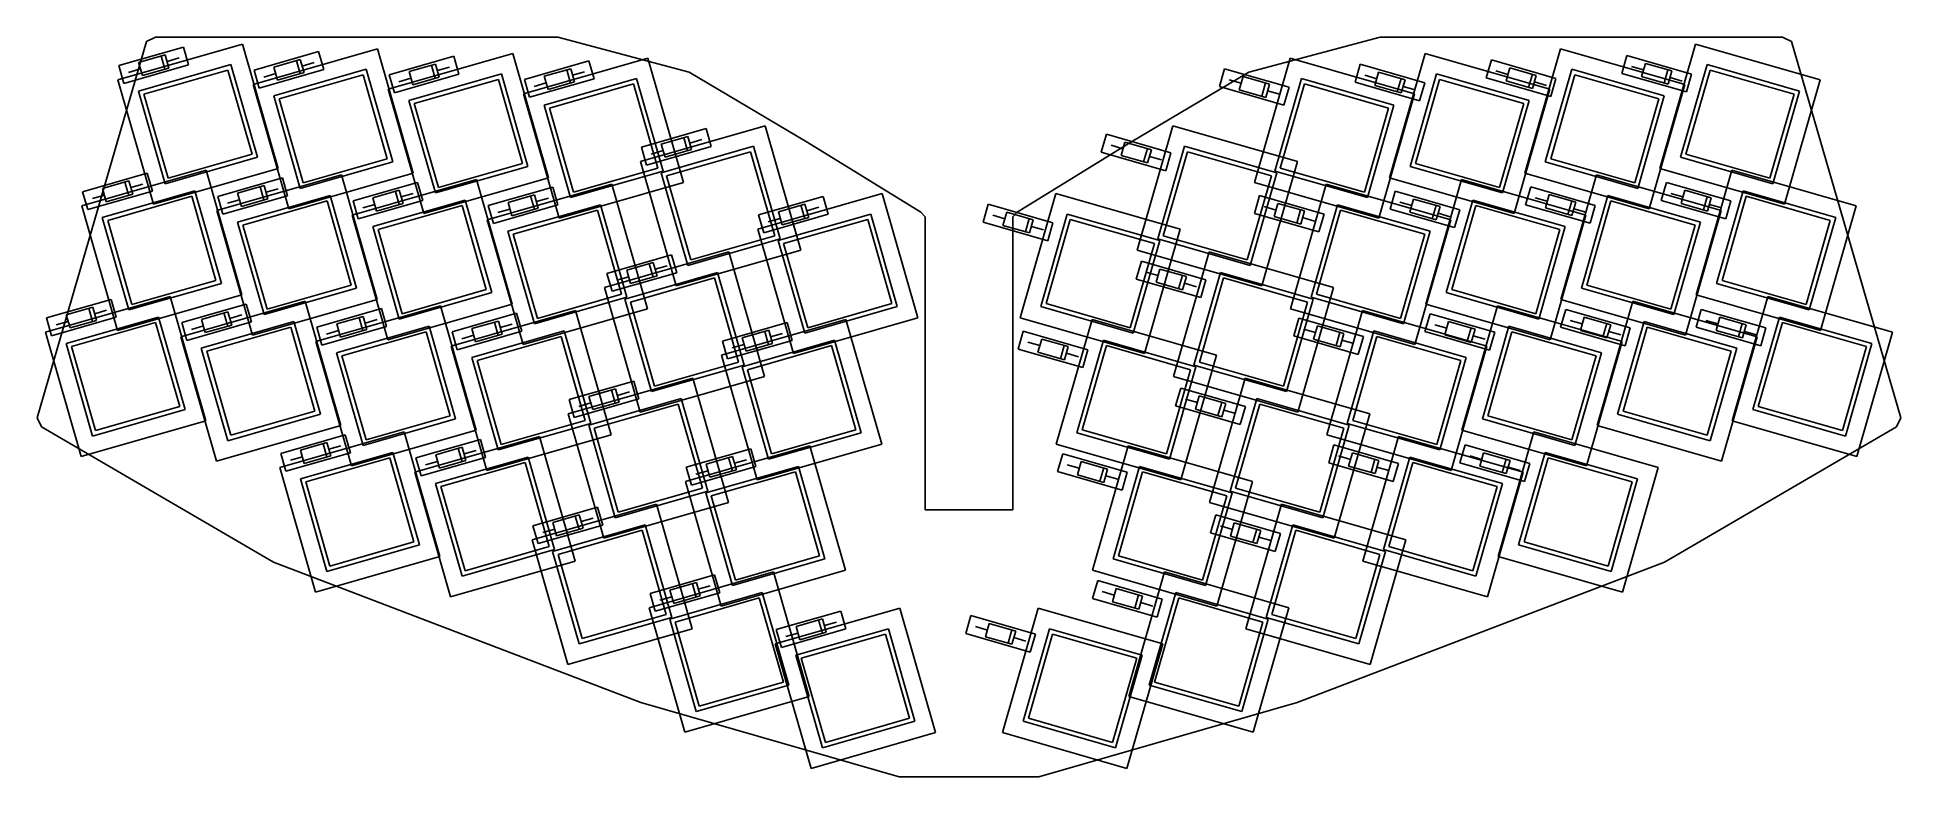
# Model space of a CAD drawing. Header units: metres. Extents: x 11 to 281, y -149 to -42.
import ezdxf

# ---------------------------------------------------------------- set-up
doc = ezdxf.new("R2010")
doc.units = ezdxf.units.M

msp = doc.modelspace()

# ---------------------------------------------------------------- linework, layer by layer
for p, q in [((22.502715, -48.080046), (40.57059, -42.899167)), ((40.57059, -42.899167), (45.751469, -60.967042)), ((246.348515, -60.967041), (251.529394, -42.899166)), ((251.529394, -42.899166), (269.597269, -48.080045)), ((42.127475, -48.75293), (60.19535, -43.572051)), ((60.19535, -43.572051), (65.376229, -61.639926)), ((61.752235, -49.425814), (79.82011, -44.244935)), ((79.82011, -44.244935), (85.000989, -62.31281)), ((81.376995, -50.098698), (99.44487, -44.917819)), ((99.44487, -44.917819), (104.625749, -62.985694)), ((187.474245, -62.985694), (192.655124, -44.917819)), ((192.655124, -44.917819), (210.722999, -50.098698)), ((207.099001, -62.312809), (212.27988, -44.244934)), ((212.27988, -44.244934), (230.347755, -49.425813)), ((226.723758, -61.639925), (231.904637, -43.57205)), ((231.904637, -43.57205), (249.972512, -48.752929)), ((27.683594, -66.147921), (22.502715, -48.080046)), ((269.597269, -48.080045), (264.41639, -66.14792)), ((47.308354, -66.820805), (42.127475, -48.75293)), ((66.933114, -67.493689), (61.752235, -49.425814)), ((86.557874, -68.166573), (81.376995, -50.098698)), ((210.722999, -50.098698), (205.54212, -68.166573)), ((230.347755, -49.425813), (225.166876, -67.493688)), ((249.972512, -48.752929), (244.791633, -66.820804)), ((98.376309, -59.9276), (116.444184, -54.746721)), ((116.444184, -54.746721), (121.625063, -72.814596)), ((170.474934, -72.814596), (175.655813, -54.746721)), ((175.655813, -54.746721), (193.723688, -59.9276)), ((17.251824, -66.392082), (35.319699, -61.211203)), ((45.751469, -60.967042), (27.683594, -66.147921)), ((35.319699, -61.211203), (40.500578, -79.279078)), ((36.876584, -67.064966), (54.944459, -61.884087)), ((65.376229, -61.639926), (47.308354, -66.820805)), ((54.944459, -61.884087), (60.125338, -79.951962)), ((103.557188, -77.995475), (98.376309, -59.9276)), ((193.723688, -59.9276), (188.542809, -77.995475)), ((244.791633, -66.820804), (226.723758, -61.639925)), ((231.97465, -79.951961), (237.155529, -61.884086)), ((237.155529, -61.884086), (255.223404, -67.064965)), ((264.41639, -66.14792), (246.348515, -60.967041)), ((251.599407, -79.279077), (256.780286, -61.211202)), ((256.780286, -61.211202), (274.848161, -66.392081)), ((56.501344, -67.73785), (74.569219, -62.556971)), ((85.000989, -62.31281), (66.933114, -67.493689)), ((74.569219, -62.556971), (79.750098, -80.624846)), ((76.126103, -68.410733), (94.193978, -63.229854)), ((104.625749, -62.985694), (86.557874, -68.166573)), ((94.193978, -63.229854), (99.374857, -81.297729)), ((115.375623, -69.756502), (133.443498, -64.575623)), ((133.443498, -64.575623), (138.624377, -82.643498)), ((153.475623, -82.643498), (158.656502, -64.575623)), ((158.656502, -64.575623), (176.724377, -69.756502)), ((205.54212, -68.166573), (187.474245, -62.985694)), ((192.725136, -81.297729), (197.906015, -63.229854)), ((197.906015, -63.229854), (215.97389, -68.410733)), ((225.166876, -67.493688), (207.099001, -62.312809)), ((212.349893, -80.624845), (217.530772, -62.55697)), ((217.530772, -62.55697), (235.598647, -67.737849)), ((22.432703, -84.459957), (17.251824, -66.392082)), ((42.057463, -85.132841), (36.876584, -67.064966)), ((255.223404, -67.064965), (250.042525, -85.13284)), ((274.848161, -66.392081), (269.667282, -84.459956)), ((61.682223, -85.805725), (56.501344, -67.73785)), ((81.306982, -86.478608), (76.126103, -68.410733)), ((120.556502, -87.824377), (115.375623, -69.756502)), ((176.724377, -69.756502), (171.543498, -87.824377)), ((215.97389, -68.410733), (210.793011, -86.478608)), ((235.598647, -67.737849), (230.417768, -85.805724)), ((121.625063, -72.814596), (103.557188, -77.995475)), ((188.542809, -77.995475), (170.474934, -72.814596)), ((93.125417, -78.239635), (111.193292, -73.058756)), ((111.193292, -73.058756), (116.374171, -91.126631)), ((175.725825, -91.126631), (180.906704, -73.058756)), ((180.906704, -73.058756), (198.974579, -78.239635)), ((98.306296, -96.30751), (93.125417, -78.239635)), ((198.974579, -78.239635), (193.7937, -96.30751)), ((12.000932, -84.704117), (30.068807, -79.523238)), ((40.500578, -79.279078), (22.432703, -84.459957)), ((30.068807, -79.523238), (35.249686, -97.591113)), ((31.625692, -85.377001), (49.693567, -80.196122)), ((60.125338, -79.951962), (42.057463, -85.132841)), ((49.693567, -80.196122), (54.874446, -98.263997)), ((51.250452, -86.049885), (69.318327, -80.869006)), ((79.750098, -80.624846), (61.682223, -85.805725)), ((69.318327, -80.869006), (74.499206, -98.936881)), ((230.417768, -85.805724), (212.349893, -80.624845)), ((217.600784, -98.93688), (222.781663, -80.869005)), ((222.781663, -80.869005), (240.849538, -86.049884)), ((250.042525, -85.13284), (231.97465, -79.951961)), ((237.225541, -98.263996), (242.40642, -80.196121)), ((242.40642, -80.196121), (260.474295, -85.377)), ((269.667282, -84.459956), (251.599407, -79.279077)), ((256.850298, -97.591112), (262.031177, -79.523237)), ((262.031177, -79.523237), (280.099052, -84.704116)), ((70.875211, -86.722768), (88.943086, -81.541889)), ((99.374857, -81.297729), (81.306982, -86.478608)), ((88.943086, -81.541889), (94.123965, -99.609764)), ((110.124731, -88.068537), (128.192606, -82.887658)), ((138.624377, -82.643498), (120.556502, -87.824377)), ((128.192606, -82.887658), (133.373485, -100.955533)), ((171.543498, -87.824377), (153.475623, -82.643498)), ((158.726514, -100.955533), (163.907393, -82.887658)), ((163.907393, -82.887658), (181.975268, -88.068537)), ((210.793011, -86.478608), (192.725136, -81.297729)), ((197.976027, -99.609764), (203.156906, -81.541889)), ((203.156906, -81.541889), (221.224781, -86.722768)), ((17.181811, -102.771992), (12.000932, -84.704117)), ((36.806571, -103.444876), (31.625692, -85.377001)), ((56.431331, -104.11776), (51.250452, -86.049885)), ((240.849538, -86.049884), (235.668659, -104.117759)), ((260.474295, -85.377), (255.293416, -103.444875)), ((280.099052, -84.704116), (274.918173, -102.771991)), ((76.05609, -104.790643), (70.875211, -86.722768)), ((115.30561, -106.136412), (110.124731, -88.068537)), ((181.975268, -88.068537), (176.794389, -106.136412)), ((221.224781, -86.722768), (216.043902, -104.790643)), ((87.874525, -96.55167), (105.9424, -91.370791)), ((116.374171, -91.126631), (98.306296, -96.30751)), ((105.9424, -91.370791), (111.123279, -109.438666)), ((193.7937, -96.30751), (175.725825, -91.126631)), ((180.976716, -109.438666), (186.157595, -91.370791)), ((186.157595, -91.370791), (204.22547, -96.55167)), ((93.055404, -114.619545), (87.874525, -96.55167)), ((204.22547, -96.55167), (199.044591, -114.619545)), ((35.249686, -97.591113), (17.181811, -102.771992)), ((54.874446, -98.263997), (36.806571, -103.444876)), ((45.99956, -104.36192), (64.067435, -99.181041)), ((74.499206, -98.936881), (56.431331, -104.11776)), ((64.067435, -99.181041), (69.248314, -117.248916)), ((65.624319, -105.034803), (83.692194, -99.853924)), ((94.123965, -99.609764), (76.05609, -104.790643)), ((83.692194, -99.853924), (88.873073, -117.921799)), ((216.043902, -104.790643), (197.976027, -99.609764)), ((203.226918, -117.921799), (208.407797, -99.853924)), ((208.407797, -99.853924), (226.475672, -105.034803)), ((235.668659, -104.117759), (217.600784, -98.93688)), ((222.851675, -117.248915), (228.032554, -99.18104)), ((228.032554, -99.18104), (246.100429, -104.361919)), ((255.293416, -103.444875), (237.225541, -98.263996)), ((274.918173, -102.771991), (256.850298, -97.591112)), ((104.873839, -106.380572), (122.941714, -101.199693)), ((133.373485, -100.955533), (115.30561, -106.136412)), ((122.941714, -101.199693), (128.122593, -119.267568)), ((176.794389, -106.136412), (158.726514, -100.955533)), ((163.977405, -119.267568), (169.158284, -101.199693)), ((169.158284, -101.199693), (187.226159, -106.380572)), ((51.180439, -122.429795), (45.99956, -104.36192)), ((70.805198, -123.102678), (65.624319, -105.034803)), ((226.475672, -105.034803), (221.294793, -123.102678)), ((246.100429, -104.361919), (240.91955, -122.429794)), ((110.054718, -124.448447), (104.873839, -106.380572)), ((187.226159, -106.380572), (182.04528, -124.448447)), ((82.623633, -114.863705), (100.691508, -109.682826)), ((111.123279, -109.438666), (93.055404, -114.619545)), ((100.691508, -109.682826), (105.872387, -127.750701)), ((199.044591, -114.619545), (180.976716, -109.438666)), ((186.227607, -127.750701), (191.408486, -109.682826)), ((191.408486, -109.682826), (209.476361, -114.863705)), ((87.804512, -132.93158), (82.623633, -114.863705)), ((209.476361, -114.863705), (204.295482, -132.93158)), ((69.248314, -117.248916), (51.180439, -122.429795)), ((88.873073, -117.921799), (70.805198, -123.102678)), ((221.294793, -123.102678), (203.226918, -117.921799)), ((240.91955, -122.429794), (222.851675, -117.248915)), ((99.622947, -124.692607), (117.690822, -119.511728)), ((128.122593, -119.267568), (110.054718, -124.448447)), ((117.690822, -119.511728), (122.871701, -137.579603)), ((182.04528, -124.448447), (163.977405, -119.267568)), ((169.228296, -137.579603), (174.409175, -119.511728)), ((174.409175, -119.511728), (192.47705, -124.692607)), ((104.803826, -142.760482), (99.622947, -124.692607)), ((117.934982, -129.943498), (136.002857, -124.762619)), ((136.002857, -124.762619), (141.183736, -142.830494)), ((150.91626, -142.830494), (156.097139, -124.762619)), ((156.097139, -124.762619), (174.165014, -129.943498)), ((192.47705, -124.692607), (187.296171, -142.760482)), ((105.872387, -127.750701), (87.804512, -132.93158)), ((204.295482, -132.93158), (186.227607, -127.750701)), ((123.115861, -148.011373), (117.934982, -129.943498)), ((174.165014, -129.943498), (168.984135, -148.011373)), ((122.871701, -137.579603), (104.803826, -142.760482)), ((187.296171, -142.760482), (169.228296, -137.579603)), ((141.183736, -142.830494), (123.115861, -148.011373)), ((168.984135, -148.011373), (150.91626, -142.830494))]:
    msp.add_line(p, q)
at = {"layer": 'Cmts', "color": 1}
for p, q in [((26.272783, -50.169829), (38.480807, -46.669235)), ((38.480807, -46.669235), (41.981401, -58.877259)), ((45.897543, -50.842713), (58.105567, -47.342119)), ((58.105567, -47.342119), (61.606161, -59.550143)), ((65.522303, -51.515597), (77.730327, -48.015003)), ((77.730327, -48.015003), (81.230921, -60.223027)), ((85.147063, -52.188481), (97.355087, -48.687887)), ((97.355087, -48.687887), (100.855681, -60.895911)), ((191.244313, -60.895911), (194.744907, -48.687887)), ((194.744907, -48.687887), (206.952931, -52.188481)), ((210.869069, -60.223026), (214.369663, -48.015002)), ((214.369663, -48.015002), (226.577687, -51.515596)), ((230.493826, -59.550142), (233.99442, -47.342118)), ((233.99442, -47.342118), (246.202444, -50.842712)), ((250.118583, -58.877258), (253.619177, -46.669234)), ((253.619177, -46.669234), (265.827201, -50.169828)), ((29.773377, -62.377853), (26.272783, -50.169829)), ((49.398137, -63.050737), (45.897543, -50.842713)), ((246.202444, -50.842712), (242.70185, -63.050736)), ((265.827201, -50.169828), (262.326607, -62.377852)), ((69.022897, -63.723621), (65.522303, -51.515597)), ((88.647657, -64.396505), (85.147063, -52.188481)), ((206.952931, -52.188481), (203.452337, -64.396505)), ((226.577687, -51.515596), (223.077093, -63.72362)), ((41.981401, -58.877259), (29.773377, -62.377853)), ((102.146377, -62.017383), (114.354401, -58.516789)), ((114.354401, -58.516789), (117.854995, -70.724813)), ((174.245002, -70.724813), (177.745596, -58.516789)), ((177.745596, -58.516789), (189.95362, -62.017383)), ((262.326607, -62.377852), (250.118583, -58.877258)), ((61.606161, -59.550143), (49.398137, -63.050737)), ((81.230921, -60.223027), (69.022897, -63.723621)), ((100.855681, -60.895911), (88.647657, -64.396505)), ((105.646971, -74.225407), (102.146377, -62.017383)), ((189.95362, -62.017383), (186.453026, -74.225407)), ((203.452337, -64.396505), (191.244313, -60.895911)), ((223.077093, -63.72362), (210.869069, -60.223026)), ((242.70185, -63.050736), (230.493826, -59.550142)), ((21.021892, -68.481865), (33.229916, -64.981271)), ((33.229916, -64.981271), (36.73051, -77.189295)), ((40.646652, -69.154749), (52.854676, -65.654155)), ((52.854676, -65.654155), (56.35527, -77.862179)), ((60.271412, -69.827633), (72.479436, -66.327039)), ((72.479436, -66.327039), (75.98003, -78.535063)), ((79.896171, -70.500516), (92.104195, -66.999922)), ((92.104195, -66.999922), (95.604789, -79.207946)), ((196.495204, -79.207946), (199.995798, -66.999922)), ((199.995798, -66.999922), (212.203822, -70.500516)), ((216.119961, -78.535062), (219.620555, -66.327038)), ((219.620555, -66.327038), (231.828579, -69.827632)), ((235.744718, -77.862178), (239.245312, -65.654154)), ((239.245312, -65.654154), (251.453336, -69.154748)), ((255.369475, -77.189294), (258.870069, -64.98127)), ((258.870069, -64.98127), (271.078093, -68.481864)), ((24.522486, -80.689889), (21.021892, -68.481865)), ((44.147246, -81.362773), (40.646652, -69.154749)), ((63.772006, -82.035657), (60.271412, -69.827633)), ((119.145691, -71.846285), (131.353715, -68.345691)), ((131.353715, -68.345691), (134.854309, -80.553715)), ((157.245691, -80.553715), (160.746285, -68.345691)), ((160.746285, -68.345691), (172.954309, -71.846285)), ((231.828579, -69.827632), (228.327985, -82.035656)), ((251.453336, -69.154748), (247.952742, -81.362772)), ((271.078093, -68.481864), (267.577499, -80.689888)), ((83.396765, -82.70854), (79.896171, -70.500516)), ((117.854995, -70.724813), (105.646971, -74.225407)), ((122.646285, -84.054309), (119.145691, -71.846285)), ((172.954309, -71.846285), (169.453715, -84.054309)), ((186.453026, -74.225407), (174.245002, -70.724813)), ((212.203822, -70.500516), (208.703228, -82.70854)), ((36.73051, -77.189295), (24.522486, -80.689889)), ((56.35527, -77.862179), (44.147246, -81.362773)), ((96.895485, -80.329418), (109.103509, -76.828824)), ((109.103509, -76.828824), (112.604103, -89.036848)), ((179.495893, -89.036848), (182.996487, -76.828824)), ((182.996487, -76.828824), (195.204511, -80.329418)), ((247.952742, -81.362772), (235.744718, -77.862178)), ((267.577499, -80.689888), (255.369475, -77.189294)), ((75.98003, -78.535063), (63.772006, -82.035657)), ((95.604789, -79.207946), (83.396765, -82.70854)), ((100.396079, -92.537442), (96.895485, -80.329418)), ((134.854309, -80.553715), (122.646285, -84.054309)), ((169.453715, -84.054309), (157.245691, -80.553715)), ((195.204511, -80.329418), (191.703917, -92.537442)), ((208.703228, -82.70854), (196.495204, -79.207946)), ((228.327985, -82.035656), (216.119961, -78.535062)), ((15.771, -86.7939), (27.979024, -83.293306)), ((27.979024, -83.293306), (31.479618, -95.50133)), ((260.620366, -95.501329), (264.12096, -83.293305)), ((264.12096, -83.293305), (276.328984, -86.793899)), ((35.39576, -87.466784), (47.603784, -83.96619)), ((47.603784, -83.96619), (51.104378, -96.174214)), ((55.02052, -88.139668), (67.228544, -84.639074)), ((67.228544, -84.639074), (70.729138, -96.847098)), ((74.645279, -88.812551), (86.853303, -85.311957)), ((86.853303, -85.311957), (90.353897, -97.519981)), ((201.746095, -97.519981), (205.246689, -85.311957)), ((205.246689, -85.311957), (217.454713, -88.812551)), ((221.370852, -96.847097), (224.871446, -84.639073)), ((224.871446, -84.639073), (237.07947, -88.139667)), ((240.995609, -96.174213), (244.496203, -83.966189)), ((244.496203, -83.966189), (256.704227, -87.466783)), ((19.271594, -99.001924), (15.771, -86.7939)), ((38.896354, -99.674808), (35.39576, -87.466784)), ((58.521114, -100.347692), (55.02052, -88.139668)), ((78.145873, -101.020575), (74.645279, -88.812551)), ((112.604103, -89.036848), (100.396079, -92.537442)), ((113.894799, -90.15832), (126.102823, -86.657726)), ((126.102823, -86.657726), (129.603417, -98.86575)), ((162.496582, -98.86575), (165.997176, -86.657726)), ((165.997176, -86.657726), (178.2052, -90.15832)), ((191.703917, -92.537442), (179.495893, -89.036848)), ((217.454713, -88.812551), (213.954119, -101.020575)), ((237.07947, -88.139667), (233.578876, -100.347691)), ((256.704227, -87.466783), (253.203633, -99.674807)), ((276.328984, -86.793899), (272.82839, -99.001923)), ((117.395393, -102.366344), (113.894799, -90.15832)), ((178.2052, -90.15832), (174.704606, -102.366344)), ((31.479618, -95.50133), (19.271594, -99.001924)), ((51.104378, -96.174214), (38.896354, -99.674808)), ((70.729138, -96.847098), (58.521114, -100.347692)), ((91.644593, -98.641453), (103.852617, -95.140859)), ((103.852617, -95.140859), (107.353211, -107.348883)), ((184.746784, -107.348883), (188.247378, -95.140859)), ((188.247378, -95.140859), (200.455402, -98.641453)), ((233.578876, -100.347691), (221.370852, -96.847097)), ((253.203633, -99.674807), (240.995609, -96.174213)), ((272.82839, -99.001923), (260.620366, -95.501329)), ((90.353897, -97.519981), (78.145873, -101.020575)), ((95.145187, -110.849477), (91.644593, -98.641453)), ((129.603417, -98.86575), (117.395393, -102.366344)), ((174.704606, -102.366344), (162.496582, -98.86575)), ((200.455402, -98.641453), (196.954808, -110.849477)), ((213.954119, -101.020575), (201.746095, -97.519981)), ((49.769628, -106.451703), (61.977652, -102.951109)), ((61.977652, -102.951109), (65.478246, -115.159133)), ((69.394387, -107.124586), (81.602411, -103.623992)), ((81.602411, -103.623992), (85.103005, -115.832016)), ((108.643907, -108.470355), (120.851931, -104.969761)), ((120.851931, -104.969761), (124.352525, -117.177785)), ((167.747473, -117.177785), (171.248067, -104.969761)), ((171.248067, -104.969761), (183.456091, -108.470355)), ((206.996986, -115.832016), (210.49758, -103.623992)), ((210.49758, -103.623992), (222.705604, -107.124586)), ((226.621743, -115.159132), (230.122337, -102.951108)), ((230.122337, -102.951108), (242.330361, -106.451702)), ((53.270222, -118.659727), (49.769628, -106.451703)), ((72.894981, -119.33261), (69.394387, -107.124586)), ((107.353211, -107.348883), (95.145187, -110.849477)), ((196.954808, -110.849477), (184.746784, -107.348883)), ((222.705604, -107.124586), (219.20501, -119.33261)), ((242.330361, -106.451702), (238.829767, -118.659726)), ((112.144501, -120.678379), (108.643907, -108.470355)), ((183.456091, -108.470355), (179.955497, -120.678379)), ((86.393701, -116.953488), (98.601725, -113.452894)), ((98.601725, -113.452894), (102.102319, -125.660918)), ((189.997675, -125.660918), (193.498269, -113.452894)), ((193.498269, -113.452894), (205.706293, -116.953488)), ((65.478246, -115.159133), (53.270222, -118.659727)), ((85.103005, -115.832016), (72.894981, -119.33261)), ((219.20501, -119.33261), (206.996986, -115.832016)), ((238.829767, -118.659726), (226.621743, -115.159132)), ((89.894295, -129.161512), (86.393701, -116.953488)), ((124.352525, -117.177785), (112.144501, -120.678379)), ((179.955497, -120.678379), (167.747473, -117.177785)), ((205.706293, -116.953488), (202.205699, -129.161512)), ((103.393015, -126.78239), (115.601039, -123.281796)), ((115.601039, -123.281796), (119.101633, -135.48982)), ((172.998364, -135.48982), (176.498958, -123.281796)), ((176.498958, -123.281796), (188.706982, -126.78239)), ((102.102319, -125.660918), (89.894295, -129.161512)), ((106.893609, -138.990414), (103.393015, -126.78239)), ((188.706982, -126.78239), (185.206388, -138.990414)), ((202.205699, -129.161512), (189.997675, -125.660918)), ((121.70505, -132.033281), (133.913074, -128.532687)), ((133.913074, -128.532687), (137.413668, -140.740711)), ((154.686328, -140.740711), (158.186922, -128.532687)), ((158.186922, -128.532687), (170.394946, -132.033281)), ((125.205644, -144.241305), (121.70505, -132.033281)), ((170.394946, -132.033281), (166.894352, -144.241305)), ((119.101633, -135.48982), (106.893609, -138.990414)), ((185.206388, -138.990414), (172.998364, -135.48982)), ((137.413668, -140.740711), (125.205644, -144.241305)), ((166.894352, -144.241305), (154.686328, -140.740711))]:
    msp.add_line(p, q, dxfattribs=at)
at = {"layer": 'Eco2', "color": 4}
for p, q in [((25.487352, -49.734458), (38.916178, -45.883804)), ((38.916178, -45.883804), (42.766832, -59.31263)), ((249.333152, -59.312629), (253.183806, -45.883803)), ((253.183806, -45.883803), (266.612632, -49.734457)), ((45.112112, -50.407342), (58.540938, -46.556688)), ((58.540938, -46.556688), (62.391592, -59.985514)), ((64.736872, -51.080226), (78.165698, -47.229572)), ((78.165698, -47.229572), (82.016352, -60.658398)), ((84.361632, -51.75311), (97.790458, -47.902456)), ((97.790458, -47.902456), (101.641112, -61.331282)), ((190.458882, -61.331282), (194.309536, -47.902456)), ((194.309536, -47.902456), (207.738362, -51.75311)), ((210.083638, -60.658397), (213.934292, -47.229571)), ((213.934292, -47.229571), (227.363118, -51.080225)), ((229.708395, -59.985513), (233.559049, -46.556687)), ((233.559049, -46.556687), (246.987875, -50.407341)), ((29.338006, -63.163284), (25.487352, -49.734458)), ((48.962766, -63.836168), (45.112112, -50.407342)), ((68.587526, -64.509052), (64.736872, -51.080226)), ((227.363118, -51.080225), (223.512464, -64.509051)), ((246.987875, -50.407341), (243.137221, -63.836167)), ((266.612632, -49.734457), (262.761978, -63.163283)), ((88.212286, -65.181936), (84.361632, -51.75311)), ((207.738362, -51.75311), (203.887708, -65.181936)), ((42.766832, -59.31263), (29.338006, -63.163284)), ((101.360946, -61.582012), (114.789772, -57.731358)), ((114.789772, -57.731358), (118.640426, -71.160184)), ((173.459571, -71.160184), (177.310225, -57.731358)), ((177.310225, -57.731358), (190.739051, -61.582012)), ((262.761978, -63.163283), (249.333152, -59.312629)), ((62.391592, -59.985514), (48.962766, -63.836168)), ((82.016352, -60.658398), (68.587526, -64.509052)), ((101.641112, -61.331282), (88.212286, -65.181936)), ((105.2116, -75.010838), (101.360946, -61.582012)), ((190.739051, -61.582012), (186.888397, -75.010838)), ((203.887708, -65.181936), (190.458882, -61.331282)), ((223.512464, -64.509051), (210.083638, -60.658397)), ((243.137221, -63.836167), (229.708395, -59.985513)), ((20.236461, -68.046494), (33.665287, -64.19584)), ((33.665287, -64.19584), (37.515941, -77.624666)), ((39.861221, -68.719378), (53.290047, -64.868724)), ((53.290047, -64.868724), (57.140701, -78.29755)), ((234.959287, -78.297549), (238.809941, -64.868723)), ((238.809941, -64.868723), (252.238767, -68.719377)), ((254.584044, -77.624665), (258.434698, -64.195839)), ((258.434698, -64.195839), (271.863524, -68.046493)), ((59.485981, -69.392262), (72.914807, -65.541608)), ((72.914807, -65.541608), (76.765461, -78.970434)), ((79.11074, -70.065145), (92.539566, -66.214491)), ((92.539566, -66.214491), (96.39022, -79.643317)), ((118.36026, -71.410914), (131.789086, -67.56026)), ((131.789086, -67.56026), (135.63974, -80.989086)), ((156.46026, -80.989086), (160.310914, -67.56026)), ((160.310914, -67.56026), (173.73974, -71.410914)), ((195.709773, -79.643317), (199.560427, -66.214491)), ((199.560427, -66.214491), (212.989253, -70.065145)), ((215.33453, -78.970433), (219.185184, -65.541607)), ((219.185184, -65.541607), (232.61401, -69.392261)), ((24.087115, -81.47532), (20.236461, -68.046494)), ((43.711875, -82.148204), (39.861221, -68.719378)), ((63.336635, -82.821088), (59.485981, -69.392262)), ((82.961394, -83.493971), (79.11074, -70.065145)), ((212.989253, -70.065145), (209.138599, -83.493971)), ((232.61401, -69.392261), (228.763356, -82.821087)), ((252.238767, -68.719377), (248.388113, -82.148203)), ((271.863524, -68.046493), (268.01287, -81.475319)), ((118.640426, -71.160184), (105.2116, -75.010838)), ((122.210914, -84.83974), (118.36026, -71.410914)), ((173.73974, -71.410914), (169.889086, -84.83974)), ((186.888397, -75.010838), (173.459571, -71.160184)), ((37.515941, -77.624666), (24.087115, -81.47532)), ((57.140701, -78.29755), (43.711875, -82.148204)), ((96.110054, -79.894047), (109.53888, -76.043393)), ((109.53888, -76.043393), (113.389534, -89.472219)), ((178.710462, -89.472219), (182.561116, -76.043393)), ((182.561116, -76.043393), (195.989942, -79.894047)), ((248.388113, -82.148203), (234.959287, -78.297549)), ((268.01287, -81.475319), (254.584044, -77.624665)), ((76.765461, -78.970434), (63.336635, -82.821088)), ((96.39022, -79.643317), (82.961394, -83.493971)), ((99.960708, -93.322873), (96.110054, -79.894047)), ((135.63974, -80.989086), (122.210914, -84.83974)), ((169.889086, -84.83974), (156.46026, -80.989086)), ((195.989942, -79.894047), (192.139288, -93.322873)), ((209.138599, -83.493971), (195.709773, -79.643317)), ((228.763356, -82.821087), (215.33453, -78.970433)), ((14.985569, -86.358529), (28.414395, -82.507875)), ((28.414395, -82.507875), (32.265049, -95.936701)), ((34.610329, -87.031413), (48.039155, -83.180759)), ((48.039155, -83.180759), (51.889809, -96.609585)), ((54.235089, -87.704297), (67.663915, -83.853643)), ((67.663915, -83.853643), (71.514569, -97.282469)), ((220.585421, -97.282468), (224.436075, -83.853642)), ((224.436075, -83.853642), (237.864901, -87.704296)), ((240.210178, -96.609584), (244.060832, -83.180758)), ((244.060832, -83.180758), (257.489658, -87.031412)), ((259.834935, -95.9367), (263.685589, -82.507874)), ((263.685589, -82.507874), (277.114415, -86.358528)), ((18.836223, -99.787355), (14.985569, -86.358529)), ((73.859848, -88.37718), (87.288674, -84.526526)), ((87.288674, -84.526526), (91.139328, -97.955352)), ((113.109368, -89.722949), (126.538194, -85.872295)), ((126.538194, -85.872295), (130.388848, -99.301121)), ((161.711151, -99.301121), (165.561805, -85.872295)), ((165.561805, -85.872295), (178.990631, -89.722949)), ((200.960664, -97.955352), (204.811318, -84.526526)), ((204.811318, -84.526526), (218.240144, -88.37718)), ((277.114415, -86.358528), (273.263761, -99.787354)), ((38.460983, -100.460239), (34.610329, -87.031413)), ((58.085743, -101.133123), (54.235089, -87.704297)), ((77.710502, -101.806006), (73.859848, -88.37718)), ((218.240144, -88.37718), (214.38949, -101.806006)), ((237.864901, -87.704296), (234.014247, -101.133122)), ((257.489658, -87.031412), (253.639004, -100.460238)), ((113.389534, -89.472219), (99.960708, -93.322873)), ((116.960022, -103.151775), (113.109368, -89.722949)), ((178.990631, -89.722949), (175.139977, -103.151775)), ((192.139288, -93.322873), (178.710462, -89.472219)), ((90.859162, -98.206082), (104.287988, -94.355428)), ((104.287988, -94.355428), (108.138642, -107.784254)), ((183.961353, -107.784254), (187.812007, -94.355428)), ((187.812007, -94.355428), (201.240833, -98.206082)), ((32.265049, -95.936701), (18.836223, -99.787355)), ((51.889809, -96.609585), (38.460983, -100.460239)), ((71.514569, -97.282469), (58.085743, -101.133123)), ((234.014247, -101.133122), (220.585421, -97.282468)), ((253.639004, -100.460238), (240.210178, -96.609584)), ((273.263761, -99.787354), (259.834935, -95.9367)), ((91.139328, -97.955352), (77.710502, -101.806006)), ((94.709816, -111.634908), (90.859162, -98.206082)), ((130.388848, -99.301121), (116.960022, -103.151775)), ((175.139977, -103.151775), (161.711151, -99.301121)), ((201.240833, -98.206082), (197.390179, -111.634908)), ((214.38949, -101.806006), (200.960664, -97.955352)), ((48.984197, -106.016332), (62.413023, -102.165678)), ((62.413023, -102.165678), (66.263677, -115.594504)), ((225.836312, -115.594503), (229.686966, -102.165677)), ((229.686966, -102.165677), (243.115792, -106.016331)), ((68.608956, -106.689215), (82.037782, -102.838561)), ((82.037782, -102.838561), (85.888436, -116.267387)), ((107.858476, -108.034984), (121.287302, -104.18433)), ((121.287302, -104.18433), (125.137956, -117.613156)), ((166.962042, -117.613156), (170.812696, -104.18433)), ((170.812696, -104.18433), (184.241522, -108.034984)), ((206.211555, -116.267387), (210.062209, -102.838561)), ((210.062209, -102.838561), (223.491035, -106.689215)), ((52.834851, -119.445158), (48.984197, -106.016332)), ((72.45961, -120.118041), (68.608956, -106.689215)), ((108.138642, -107.784254), (94.709816, -111.634908)), ((111.70913, -121.46381), (107.858476, -108.034984)), ((184.241522, -108.034984), (180.390868, -121.46381)), ((197.390179, -111.634908), (183.961353, -107.784254)), ((223.491035, -106.689215), (219.640381, -120.118041)), ((243.115792, -106.016331), (239.265138, -119.445157)), ((85.60827, -116.518117), (99.037096, -112.667463)), ((99.037096, -112.667463), (102.88775, -126.096289)), ((189.212244, -126.096289), (193.062898, -112.667463)), ((193.062898, -112.667463), (206.491724, -116.518117)), ((66.263677, -115.594504), (52.834851, -119.445158)), ((85.888436, -116.267387), (72.45961, -120.118041)), ((219.640381, -120.118041), (206.211555, -116.267387)), ((239.265138, -119.445157), (225.836312, -115.594503)), ((89.458924, -129.946943), (85.60827, -116.518117)), ((125.137956, -117.613156), (111.70913, -121.46381)), ((180.390868, -121.46381), (166.962042, -117.613156)), ((206.491724, -116.518117), (202.64107, -129.946943)), ((102.607584, -126.347019), (116.03641, -122.496365)), ((116.03641, -122.496365), (119.887064, -135.925191)), ((172.212933, -135.925191), (176.063587, -122.496365)), ((176.063587, -122.496365), (189.492413, -126.347019)), ((102.88775, -126.096289), (89.458924, -129.946943)), ((106.458238, -139.775845), (102.607584, -126.347019)), ((189.492413, -126.347019), (185.641759, -139.775845)), ((202.64107, -129.946943), (189.212244, -126.096289)), ((120.919619, -131.59791), (134.348445, -127.747256)), ((134.348445, -127.747256), (138.199099, -141.176082)), ((153.900897, -141.176082), (157.751551, -127.747256)), ((157.751551, -127.747256), (171.180377, -131.59791)), ((124.770273, -145.026736), (120.919619, -131.59791)), ((171.180377, -131.59791), (167.329723, -145.026736)), ((119.887064, -135.925191), (106.458238, -139.775845)), ((185.641759, -139.775845), (172.212933, -135.925191)), ((138.199099, -141.176082), (124.770273, -145.026736)), ((167.329723, -145.026736), (153.900897, -141.176082))]:
    msp.add_line(p, q, dxfattribs=at)
at = {"layer": 'Edge', "color": 2}
for p, q in [((26.67, -42.545), (10.795, -97.155)), ((27.94, -41.91), (26.67, -42.545)), ((27.94, -41.91), (86.36, -41.91)), ((86.36, -41.91), (105.41, -46.99)), ((205.74, -41.91), (186.69, -46.99)), ((264.16, -41.91), (205.74, -41.91)), ((265.43, -42.545), (264.16, -41.91)), ((265.43, -42.545), (281.305, -97.155)), ((105.41, -46.99), (122.555, -57.15)), ((186.69, -46.99), (169.545, -57.15)), ((122.555, -57.15), (139.065, -67.31)), ((169.545, -57.15), (153.035, -67.31)), ((139.7, -67.945), (139.065, -67.31)), ((152.4, -67.945), (153.035, -67.31)), ((139.7, -80.01), (139.7, -67.945)), ((152.4, -80.01), (152.4, -67.945)), ((139.7, -80.01), (139.7, -110.49)), ((152.4, -110.49), (152.4, -80.01)), ((10.795, -97.155), (11.43, -98.425)), ((281.305, -97.155), (280.67, -98.425)), ((45.085, -118.11), (11.43, -98.425)), ((247.015, -118.11), (280.67, -98.425)), ((139.7, -110.49), (152.4, -110.49)), ((98.425, -138.43), (45.085, -118.11)), ((193.675, -138.43), (247.015, -118.11)), ((135.89, -149.225), (98.425, -138.43)), ((156.21, -149.225), (193.675, -138.43)), ((135.89, -149.225), (156.21, -149.225))]:
    msp.add_line(p, q, dxfattribs=at)
at = {"layer": 'FCrtYd', "color": 7}
for p, q in [((32.007932, -43.323804), (22.635631, -46.011269)), ((23.379852, -48.606675), (32.752153, -45.919211)), ((32.752153, -45.919211), (32.007932, -43.323804)), ((51.632692, -43.996688), (42.260391, -46.684153)), ((52.376913, -46.592095), (51.632692, -43.996688)), ((71.257452, -44.669572), (61.885151, -47.357037)), ((72.001673, -47.264979), (71.257452, -44.669572)), ((90.882212, -45.342456), (81.509911, -48.029921)), ((91.626433, -47.937863), (90.882212, -45.342456)), ((202.829134, -45.834252), (202.084913, -48.429658)), ((212.201435, -48.521716), (202.829134, -45.834252)), ((221.879134, -45.199252), (221.134913, -47.794658)), ((231.251435, -47.886716), (221.879134, -45.199252)), ((241.564134, -44.564252), (240.819913, -47.159658)), ((250.936435, -47.251716), (241.564134, -44.564252)), ((22.635631, -46.011269), (23.379852, -48.606675)), ((42.260391, -46.684153), (43.004612, -49.279559)), ((43.004612, -49.279559), (52.376913, -46.592095)), ((61.885151, -47.357037), (62.629372, -49.952443)), ((62.629372, -49.952443), (72.001673, -47.264979)), ((81.509911, -48.029921), (82.254132, -50.625327)), ((82.254132, -50.625327), (91.626433, -47.937863)), ((183.144134, -46.469252), (182.399913, -49.064658)), ((192.516435, -49.156716), (183.144134, -46.469252)), ((202.084913, -48.429658), (211.457214, -51.117123)), ((211.457214, -51.117123), (212.201435, -48.521716)), ((221.134913, -47.794658), (230.507214, -50.482123)), ((230.507214, -50.482123), (231.251435, -47.886716)), ((240.819913, -47.159658), (250.192214, -49.847123)), ((250.192214, -49.847123), (250.936435, -47.251716)), ((182.399913, -49.064658), (191.772214, -51.752123)), ((191.772214, -51.752123), (192.516435, -49.156716)), ((107.881526, -55.171358), (98.509225, -57.858823)), ((108.625747, -57.766765), (107.881526, -55.171358)), ((165.999134, -55.994252), (165.254913, -58.589658)), ((175.371435, -58.681716), (165.999134, -55.994252)), ((98.509225, -57.858823), (99.253446, -60.454229)), ((99.253446, -60.454229), (108.625747, -57.766765)), ((165.254913, -58.589658), (174.627214, -61.277123)), ((174.627214, -61.277123), (175.371435, -58.681716)), ((26.757041, -61.63584), (17.38474, -64.323305)), ((27.501262, -64.231247), (26.757041, -61.63584)), ((17.38474, -64.323305), (18.128961, -66.918711)), ((18.128961, -66.918711), (27.501262, -64.231247)), ((46.381801, -62.308724), (37.0095, -64.996189)), ((37.753721, -67.591595), (47.126022, -64.904131)), ((47.126022, -64.904131), (46.381801, -62.308724)), ((66.006561, -62.981608), (56.63426, -65.669073)), ((66.750782, -65.577015), (66.006561, -62.981608)), ((85.63132, -63.654491), (76.259019, -66.341956)), ((86.375541, -66.249898), (85.63132, -63.654491)), ((188.224134, -64.884252), (187.479913, -67.479658)), ((197.596435, -67.571716), (188.224134, -64.884252)), ((207.909134, -64.249252), (207.164913, -66.844658)), ((217.281435, -66.936716), (207.909134, -64.249252)), ((227.594134, -63.614252), (226.849913, -66.209658)), ((236.966435, -66.301716), (227.594134, -63.614252)), ((247.279134, -62.979252), (246.534913, -65.574658)), ((256.651435, -65.666716), (247.279134, -62.979252)), ((37.0095, -64.996189), (37.753721, -67.591595)), ((56.63426, -65.669073), (57.378481, -68.264479)), ((57.378481, -68.264479), (66.750782, -65.577015)), ((76.259019, -66.341956), (77.00324, -68.937362)), ((77.00324, -68.937362), (86.375541, -66.249898)), ((124.88084, -65.00026), (115.508539, -67.687725)), ((116.25276, -70.283131), (125.625061, -67.595667)), ((125.625061, -67.595667), (124.88084, -65.00026)), ((148.854134, -66.154252), (148.109913, -68.749658)), ((158.226435, -68.841716), (148.854134, -66.154252)), ((187.479913, -67.479658), (196.852214, -70.167123)), ((196.852214, -70.167123), (197.596435, -67.571716)), ((207.164913, -66.844658), (216.537214, -69.532123)), ((216.537214, -69.532123), (217.281435, -66.936716)), ((226.849913, -66.209658), (236.222214, -68.897123)), ((236.222214, -68.897123), (236.966435, -66.301716)), ((246.534913, -65.574658), (255.907214, -68.262123)), ((255.907214, -68.262123), (256.651435, -65.666716)), ((115.508539, -67.687725), (116.25276, -70.283131)), ((148.109913, -68.749658), (157.482214, -71.437123)), ((157.482214, -71.437123), (158.226435, -68.841716)), ((102.872214, -73.483393), (93.499913, -76.170858)), ((103.616435, -76.0788), (102.872214, -73.483393)), ((171.079134, -74.409252), (170.334913, -77.004658)), ((180.451435, -77.096716), (171.079134, -74.409252)), ((93.499913, -76.170858), (94.244134, -78.766264)), ((94.244134, -78.766264), (103.616435, -76.0788)), ((170.334913, -77.004658), (179.707214, -79.692123)), ((179.707214, -79.692123), (180.451435, -77.096716)), ((21.506149, -79.947875), (12.133848, -82.63534)), ((22.25037, -82.543282), (21.506149, -79.947875)), ((41.130909, -80.620759), (31.758608, -83.308224)), ((41.87513, -83.216166), (41.130909, -80.620759)), ((12.133848, -82.63534), (12.878069, -85.230746)), ((12.878069, -85.230746), (22.25037, -82.543282)), ((31.758608, -83.308224), (32.502829, -85.90363)), ((32.502829, -85.90363), (41.87513, -83.216166)), ((60.755669, -81.293643), (51.383368, -83.981108)), ((61.49989, -83.88905), (60.755669, -81.293643)), ((80.380428, -81.966526), (71.008127, -84.653991)), ((81.124649, -84.561933), (80.380428, -81.966526)), ((119.629948, -83.312295), (110.257647, -85.99976)), ((120.374169, -85.907702), (119.629948, -83.312295)), ((193.939134, -82.664252), (193.194913, -85.259658)), ((203.311435, -85.351716), (193.939134, -82.664252)), ((212.989134, -82.029252), (212.244913, -84.624658)), ((222.361435, -84.716716), (212.989134, -82.029252)), ((232.674134, -81.394252), (231.929913, -83.989658)), ((242.046435, -84.081716), (232.674134, -81.394252)), ((252.359134, -81.394252), (251.614913, -83.989658)), ((261.731435, -84.081716), (252.359134, -81.394252)), ((51.383368, -83.981108), (52.127589, -86.576514)), ((52.127589, -86.576514), (61.49989, -83.88905)), ((71.008127, -84.653991), (71.752348, -87.249397)), ((71.752348, -87.249397), (81.124649, -84.561933)), ((110.257647, -85.99976), (111.001868, -88.595166)), ((111.001868, -88.595166), (120.374169, -85.907702)), ((153.934134, -84.569252), (153.189913, -87.164658)), ((163.306435, -87.256716), (153.934134, -84.569252)), ((193.194913, -85.259658), (202.567214, -87.947123)), ((202.567214, -87.947123), (203.311435, -85.351716)), ((212.244913, -84.624658), (221.617214, -87.312123)), ((221.617214, -87.312123), (222.361435, -84.716716)), ((231.929913, -83.989658), (241.302214, -86.677123)), ((241.302214, -86.677123), (242.046435, -84.081716)), ((251.614913, -83.989658), (260.987214, -86.677123)), ((260.987214, -86.677123), (261.731435, -84.081716)), ((153.189913, -87.164658), (162.562214, -89.852123)), ((162.562214, -89.852123), (163.306435, -87.256716)), ((97.379742, -91.795428), (88.007441, -94.482893)), ((98.123963, -94.390835), (97.379742, -91.795428)), ((88.007441, -94.482893), (88.751662, -97.078299)), ((88.751662, -97.078299), (98.123963, -94.390835)), ((176.794134, -92.824252), (176.049913, -95.419658)), ((186.166435, -95.511716), (176.794134, -92.824252)), ((176.049913, -95.419658), (185.422214, -98.107123)), ((185.422214, -98.107123), (186.166435, -95.511716)), ((55.504777, -99.605678), (46.132476, -102.293143)), ((56.248998, -102.201085), (55.504777, -99.605678)), ((46.132476, -102.293143), (46.876697, -104.888549)), ((46.876697, -104.888549), (56.248998, -102.201085)), ((75.129536, -100.278561), (65.757235, -102.966026)), ((75.873757, -102.873968), (75.129536, -100.278561)), ((114.379056, -101.62433), (105.006755, -104.311795)), ((115.123277, -104.219737), (114.379056, -101.62433)), ((159.649134, -102.349252), (158.904913, -104.944658)), ((169.021435, -105.036716), (159.649134, -102.349252)), ((199.019134, -101.079252), (198.274913, -103.674658)), ((208.391435, -103.766716), (199.019134, -101.079252)), ((218.069134, -101.079252), (217.324913, -103.674658)), ((227.441435, -103.766716), (218.069134, -101.079252)), ((65.757235, -102.966026), (66.501456, -105.561432)), ((66.501456, -105.561432), (75.873757, -102.873968)), ((105.006755, -104.311795), (105.750976, -106.907201)), ((105.750976, -106.907201), (115.123277, -104.219737)), ((158.904913, -104.944658), (168.277214, -107.632123)), ((168.277214, -107.632123), (169.021435, -105.036716)), ((198.274913, -103.674658), (207.647214, -106.362123)), ((207.647214, -106.362123), (208.391435, -103.766716)), ((217.324913, -103.674658), (226.697214, -106.362123)), ((226.697214, -106.362123), (227.441435, -103.766716)), ((92.12885, -110.107463), (82.756549, -112.794928)), ((92.873071, -112.70287), (92.12885, -110.107463)), ((82.756549, -112.794928), (83.50077, -115.390334)), ((83.50077, -115.390334), (92.873071, -112.70287)), ((181.874134, -111.239252), (181.129913, -113.834658)), ((191.246435, -113.926716), (181.874134, -111.239252)), ((181.129913, -113.834658), (190.502214, -116.522123)), ((190.502214, -116.522123), (191.246435, -113.926716)), ((109.128164, -119.936365), (99.755863, -122.62383)), ((109.872385, -122.531772), (109.128164, -119.936365)), ((164.729134, -120.764252), (163.984913, -123.359658)), ((174.101435, -123.451716), (164.729134, -120.764252)), ((99.755863, -122.62383), (100.500084, -125.219236)), ((100.500084, -125.219236), (109.872385, -122.531772)), ((163.984913, -123.359658), (173.357214, -126.047123)), ((173.357214, -126.047123), (174.101435, -123.451716)), ((127.440199, -125.187256), (118.067898, -127.874721)), ((128.18442, -127.782663), (127.440199, -125.187256)), ((146.314134, -125.844252), (145.569913, -128.439658)), ((155.686435, -128.531716), (146.314134, -125.844252)), ((118.067898, -127.874721), (118.812119, -130.470127)), ((118.812119, -130.470127), (128.18442, -127.782663)), ((145.569913, -128.439658), (154.942214, -131.127123)), ((154.942214, -131.127123), (155.686435, -128.531716))]:
    msp.add_line(p, q, dxfattribs=at)
at = {"layer": 'FFab', "color": 5}
for p, q in [((29.355197, -44.448569), (25.51015, -45.551118)), ((25.51015, -45.551118), (26.061425, -47.473642)), ((29.329715, -46.536475), (28.77844, -44.613951)), ((29.906472, -46.371092), (29.355197, -44.448569)), ((31.370718, -44.910927), (29.630834, -45.409831)), ((48.979957, -45.121453), (45.13491, -46.224002)), ((48.954475, -47.209359), (48.4032, -45.286835)), ((49.531232, -47.043976), (48.979957, -45.121453)), ((50.995478, -45.583811), (49.255594, -46.082715)), ((68.604717, -45.794337), (64.75967, -46.896886)), ((68.579235, -47.882243), (68.02796, -45.959719)), ((69.155992, -47.71686), (68.604717, -45.794337)), ((244.245707, -45.697285), (243.694432, -47.619809)), ((248.090754, -46.799835), (244.245707, -45.697285)), ((24.045904, -47.011284), (25.785788, -46.51238)), ((26.061425, -47.473642), (29.906472, -46.371092)), ((43.670664, -47.684168), (45.410548, -47.185264)), ((45.13491, -46.224002), (45.686185, -48.146526)), ((45.686185, -48.146526), (49.531232, -47.043976)), ((63.295424, -48.357052), (65.035308, -47.858148)), ((64.75967, -46.896886), (65.310945, -48.81941)), ((65.310945, -48.81941), (69.155992, -47.71686)), ((70.620238, -46.256695), (68.880354, -46.755599)), ((82.920184, -49.029936), (84.660068, -48.531032)), ((88.229477, -46.467221), (84.38443, -47.56977)), ((84.38443, -47.56977), (84.935705, -49.492294)), ((84.935705, -49.492294), (88.780752, -48.389744)), ((88.203995, -48.555127), (87.65272, -46.632603)), ((88.780752, -48.389744), (88.229477, -46.467221)), ((90.244998, -46.929579), (88.505114, -47.428483)), ((183.810186, -48.064643), (185.55007, -48.563547)), ((185.825707, -47.602285), (185.274432, -49.524809)), ((189.670754, -48.704835), (185.825707, -47.602285)), ((188.542722, -50.461976), (189.093997, -48.539452)), ((203.495186, -47.429643), (205.23507, -47.928547)), ((205.510707, -46.967285), (204.959432, -48.889809)), ((209.355754, -48.069835), (205.510707, -46.967285)), ((208.227722, -49.826976), (208.778997, -47.904452)), ((208.804479, -49.992358), (209.355754, -48.069835)), ((222.545186, -46.794643), (224.28507, -47.293547)), ((224.560707, -46.332285), (224.009432, -48.254809)), ((224.009432, -48.254809), (227.854479, -49.357358)), ((228.405754, -47.434835), (224.560707, -46.332285)), ((227.277722, -49.191976), (227.828997, -47.269452)), ((227.854479, -49.357358), (228.405754, -47.434835)), ((229.87, -48.895), (228.130116, -48.396096)), ((242.230186, -46.159643), (243.97007, -46.658547)), ((243.694432, -47.619809), (247.539479, -48.722358)), ((246.962722, -48.556976), (247.513997, -46.634452)), ((247.539479, -48.722358), (248.090754, -46.799835)), ((249.555, -48.26), (247.815116, -47.761096)), ((185.274432, -49.524809), (189.119479, -50.627358)), ((189.119479, -50.627358), (189.670754, -48.704835)), ((191.135, -50.165), (189.395116, -49.666096)), ((204.959432, -48.889809), (208.804479, -49.992358)), ((210.82, -49.53), (209.080116, -49.031096)), ((105.228791, -56.296123), (101.383744, -57.398672)), ((105.203309, -58.384029), (104.652034, -56.461505)), ((105.780066, -58.218646), (105.228791, -56.296123)), ((107.244312, -56.758481), (105.504428, -57.257385)), ((99.919498, -58.858838), (101.659382, -58.359934)), ((101.383744, -57.398672), (101.935019, -59.321196)), ((101.935019, -59.321196), (105.780066, -58.218646)), ((166.665186, -57.589643), (168.40507, -58.088547)), ((168.680707, -57.127285), (168.129432, -59.049809)), ((168.129432, -59.049809), (171.974479, -60.152358)), ((172.525754, -58.229835), (168.680707, -57.127285)), ((171.397722, -59.986976), (171.948997, -58.064452)), ((171.974479, -60.152358), (172.525754, -58.229835)), ((173.99, -59.69), (172.250116, -59.191096)), ((18.795013, -65.32332), (20.534897, -64.824416)), ((24.104306, -62.760605), (20.259259, -63.863154)), ((20.259259, -63.863154), (20.810534, -65.785678)), ((20.810534, -65.785678), (24.655581, -64.683128)), ((24.078824, -64.848511), (23.527549, -62.925987)), ((24.655581, -64.683128), (24.104306, -62.760605)), ((26.119827, -63.222963), (24.379943, -63.721867)), ((43.729066, -63.433489), (39.884019, -64.536038)), ((39.884019, -64.536038), (40.435294, -66.458562)), ((43.703584, -65.521395), (43.152309, -63.598871)), ((44.280341, -65.356012), (43.729066, -63.433489)), ((45.744587, -63.895847), (44.004703, -64.394751)), ((63.353826, -64.106373), (59.508779, -65.208922)), ((63.328344, -66.194279), (62.777069, -64.271755)), ((63.905101, -66.028896), (63.353826, -64.106373)), ((65.369347, -64.568731), (63.629463, -65.067635)), ((82.978585, -64.779256), (79.133538, -65.881805)), ((83.52986, -66.701779), (82.978585, -64.779256)), ((230.275707, -64.747285), (229.724432, -66.669809)), ((234.120754, -65.849835), (230.275707, -64.747285)), ((247.945186, -64.574643), (249.68507, -65.073547)), ((249.960707, -64.112285), (249.409432, -66.034809)), ((253.805754, -65.214835), (249.960707, -64.112285)), ((38.419773, -65.996204), (40.159657, -65.4973)), ((40.435294, -66.458562), (44.280341, -65.356012)), ((58.044533, -66.669088), (59.784417, -66.170184)), ((59.508779, -65.208922), (60.060054, -67.131446)), ((60.060054, -67.131446), (63.905101, -66.028896)), ((77.669292, -67.341971), (79.409176, -66.843067)), ((79.133538, -65.881805), (79.684813, -67.804329)), ((79.684813, -67.804329), (83.52986, -66.701779)), ((82.953103, -66.867162), (82.401828, -64.944638)), ((84.994106, -65.241614), (83.254222, -65.740518)), ((122.228105, -66.125025), (118.383058, -67.227574)), ((118.383058, -67.227574), (118.934333, -69.150098)), ((122.202623, -68.212931), (121.651348, -66.290407)), ((122.77938, -68.047548), (122.228105, -66.125025)), ((124.243626, -66.587383), (122.503742, -67.086287)), ((151.535707, -67.287285), (150.984432, -69.209809)), ((155.380754, -68.389835), (151.535707, -67.287285)), ((188.890186, -66.479643), (190.63007, -66.978547)), ((190.905707, -66.017285), (190.354432, -67.939809)), ((194.750754, -67.119835), (190.905707, -66.017285)), ((193.622722, -68.876976), (194.173997, -66.954452)), ((194.199479, -69.042358), (194.750754, -67.119835)), ((208.575186, -65.844643), (210.31507, -66.343547)), ((210.590707, -65.382285), (210.039432, -67.304809)), ((210.039432, -67.304809), (213.884479, -68.407358)), ((214.435754, -66.484835), (210.590707, -65.382285)), ((213.307722, -68.241976), (213.858997, -66.319452)), ((213.884479, -68.407358), (214.435754, -66.484835)), ((215.9, -67.945), (214.160116, -67.446096)), ((228.260186, -65.209643), (230.00007, -65.708547)), ((229.724432, -66.669809), (233.569479, -67.772358)), ((232.992722, -67.606976), (233.543997, -65.684452)), ((233.569479, -67.772358), (234.120754, -65.849835)), ((235.585, -67.31), (233.845116, -66.811096)), ((249.409432, -66.034809), (253.254479, -67.137358)), ((252.677722, -66.971976), (253.228997, -65.049452)), ((253.254479, -67.137358), (253.805754, -65.214835)), ((255.27, -66.675), (253.530116, -66.176096)), ((116.918812, -68.68774), (118.658696, -68.188836)), ((118.934333, -69.150098), (122.77938, -68.047548)), ((149.520186, -67.749643), (151.26007, -68.248547)), ((150.984432, -69.209809), (154.829479, -70.312358)), ((154.252722, -70.146976), (154.803997, -68.224452)), ((154.829479, -70.312358), (155.380754, -68.389835)), ((156.845, -69.85), (155.105116, -69.351096)), ((190.354432, -67.939809), (194.199479, -69.042358)), ((196.215, -68.58), (194.475116, -68.081096)), ((100.219479, -74.608158), (96.374432, -75.710707)), ((96.374432, -75.710707), (96.925707, -77.633231)), ((100.193997, -76.696064), (99.642722, -74.77354)), ((100.770754, -76.530681), (100.219479, -74.608158)), ((102.235, -75.070516), (100.495116, -75.56942)), ((173.760707, -75.542285), (173.209432, -77.464809)), ((177.605754, -76.644835), (173.760707, -75.542285)), ((94.910186, -77.170873), (96.65007, -76.671969)), ((96.925707, -77.633231), (100.770754, -76.530681)), ((171.745186, -76.004643), (173.48507, -76.503547)), ((173.209432, -77.464809), (177.054479, -78.567358)), ((176.477722, -78.401976), (177.028997, -76.479452)), ((177.054479, -78.567358), (177.605754, -76.644835)), ((179.07, -78.105), (177.330116, -77.606096)), ((18.853414, -81.07264), (15.008367, -82.175189)), ((19.404689, -82.995163), (18.853414, -81.07264)), ((13.544121, -83.635355), (15.284005, -83.136451)), ((15.008367, -82.175189), (15.559642, -84.097713)), ((15.559642, -84.097713), (19.404689, -82.995163)), ((18.827932, -83.160546), (18.276657, -81.238022)), ((20.868935, -81.534998), (19.129051, -82.033902)), ((33.168881, -84.308239), (34.908765, -83.809335)), ((38.478174, -81.745524), (34.633127, -82.848073)), ((34.633127, -82.848073), (35.184402, -84.770597)), ((35.184402, -84.770597), (39.029449, -83.668047)), ((38.452692, -83.83343), (37.901417, -81.910906)), ((39.029449, -83.668047), (38.478174, -81.745524)), ((40.493695, -82.207882), (38.753811, -82.706786)), ((58.102934, -82.418408), (54.257887, -83.520957)), ((54.257887, -83.520957), (54.809162, -85.443481)), ((58.077452, -84.506314), (57.526177, -82.58379)), ((58.654209, -84.340931), (58.102934, -82.418408)), ((60.118455, -82.880766), (58.378571, -83.37967)), ((77.727693, -83.091291), (73.882646, -84.19384)), ((77.702211, -85.179197), (77.150936, -83.256673)), ((78.278968, -85.013814), (77.727693, -83.091291)), ((79.743214, -83.553649), (78.00333, -84.052553)), ((196.620707, -83.797285), (196.069432, -85.719809)), ((200.465754, -84.899835), (196.620707, -83.797285)), ((213.655186, -83.624643), (215.39507, -84.123547)), ((215.670707, -83.162285), (215.119432, -85.084809)), ((219.515754, -84.264835), (215.670707, -83.162285)), ((233.340186, -82.989643), (235.08007, -83.488547)), ((235.355707, -82.527285), (234.804432, -84.449809)), ((239.200754, -83.629835), (235.355707, -82.527285)), ((238.072722, -85.386976), (238.623997, -83.464452)), ((238.649479, -85.552358), (239.200754, -83.629835)), ((253.025186, -82.989643), (254.76507, -83.488547)), ((255.040707, -82.527285), (254.489432, -84.449809)), ((258.885754, -83.629835), (255.040707, -82.527285)), ((257.757722, -85.386976), (258.308997, -83.464452)), ((258.334479, -85.552358), (258.885754, -83.629835)), ((52.793641, -84.981123), (54.533525, -84.482219)), ((54.809162, -85.443481), (58.654209, -84.340931)), ((72.4184, -85.654006), (74.158284, -85.155102)), ((73.882646, -84.19384), (74.433921, -86.116364)), ((74.433921, -86.116364), (78.278968, -85.013814)), ((111.66792, -86.999775), (113.407804, -86.500871)), ((116.977213, -84.43706), (113.132166, -85.539609)), ((113.132166, -85.539609), (113.683441, -87.462133)), ((113.683441, -87.462133), (117.528488, -86.359583)), ((116.951731, -86.524966), (116.400456, -84.602442)), ((117.528488, -86.359583), (116.977213, -84.43706)), ((118.992734, -84.899418), (117.25285, -85.398322)), ((154.600186, -86.164643), (156.34007, -86.663547)), ((156.615707, -85.702285), (156.064432, -87.624809)), ((160.460754, -86.804835), (156.615707, -85.702285)), ((194.605186, -84.259643), (196.34507, -84.758547)), ((196.069432, -85.719809), (199.914479, -86.822358)), ((199.337722, -86.656976), (199.888997, -84.734452)), ((199.914479, -86.822358), (200.465754, -84.899835)), ((201.93, -86.36), (200.190116, -85.861096)), ((215.119432, -85.084809), (218.964479, -86.187358)), ((218.387722, -86.021976), (218.938997, -84.099452)), ((218.964479, -86.187358), (219.515754, -84.264835)), ((220.98, -85.725), (219.240116, -85.226096)), ((234.804432, -84.449809), (238.649479, -85.552358)), ((240.665, -85.09), (238.925116, -84.591096)), ((254.489432, -84.449809), (258.334479, -85.552358)), ((260.35, -85.09), (258.610116, -84.591096)), ((156.064432, -87.624809), (159.909479, -88.727358)), ((159.332722, -88.561976), (159.883997, -86.639452)), ((159.909479, -88.727358), (160.460754, -86.804835)), ((161.925, -88.265), (160.185116, -87.766096)), ((94.727007, -92.920193), (90.88196, -94.022742)), ((90.88196, -94.022742), (91.433235, -95.945266)), ((94.701525, -95.008099), (94.15025, -93.085575)), ((95.278282, -94.842716), (94.727007, -92.920193)), ((96.742528, -93.382551), (95.002644, -93.881455)), ((177.460186, -94.419643), (179.20007, -94.918547)), ((179.475707, -93.957285), (178.924432, -95.879809)), ((183.320754, -95.059835), (179.475707, -93.957285)), ((89.417714, -95.482908), (91.157598, -94.984004)), ((91.433235, -95.945266), (95.278282, -94.842716)), ((178.924432, -95.879809), (182.769479, -96.982358)), ((182.192722, -96.816976), (182.743997, -94.894452)), ((182.769479, -96.982358), (183.320754, -95.059835)), ((184.785, -96.52), (183.045116, -96.021096)), ((52.852042, -100.730443), (49.006995, -101.832992)), ((49.006995, -101.832992), (49.55827, -103.755516)), ((49.55827, -103.755516), (53.403317, -102.652966)), ((52.82656, -102.818349), (52.275285, -100.895825)), ((53.403317, -102.652966), (52.852042, -100.730443)), ((54.867563, -101.192801), (53.127679, -101.691705)), ((72.476801, -101.403326), (68.631754, -102.505875)), ((68.631754, -102.505875), (69.183029, -104.428399)), ((72.451319, -103.491232), (71.900044, -101.568708)), ((73.028076, -103.325849), (72.476801, -101.403326)), ((74.492322, -101.865684), (72.752438, -102.364588)), ((111.726321, -102.749095), (107.881274, -103.851644)), ((112.277596, -104.671618), (111.726321, -102.749095)), ((199.685186, -102.674643), (201.42507, -103.173547)), ((201.700707, -102.212285), (201.149432, -104.134809)), ((205.545754, -103.314835), (201.700707, -102.212285)), ((218.735186, -102.674643), (220.47507, -103.173547)), ((220.750707, -102.212285), (220.199432, -104.134809)), ((224.595754, -103.314835), (220.750707, -102.212285)), ((47.542749, -103.293158), (49.282633, -102.794254)), ((67.167508, -103.966041), (68.907392, -103.467137)), ((69.183029, -104.428399), (73.028076, -103.325849)), ((106.417028, -105.31181), (108.156912, -104.812906)), ((107.881274, -103.851644), (108.432549, -105.774168)), ((108.432549, -105.774168), (112.277596, -104.671618)), ((111.700839, -104.837001), (111.149564, -102.914477)), ((113.741842, -103.211453), (112.001958, -103.710357)), ((160.315186, -103.944643), (162.05507, -104.443547)), ((162.330707, -103.482285), (161.779432, -105.404809)), ((161.779432, -105.404809), (165.624479, -106.507358)), ((166.175754, -104.584835), (162.330707, -103.482285)), ((165.047722, -106.341976), (165.598997, -104.419452)), ((165.624479, -106.507358), (166.175754, -104.584835)), ((201.149432, -104.134809), (204.994479, -105.237358)), ((204.417722, -105.071976), (204.968997, -103.149452)), ((204.994479, -105.237358), (205.545754, -103.314835)), ((207.01, -104.775), (205.270116, -104.276096)), ((220.199432, -104.134809), (224.044479, -105.237358)), ((223.467722, -105.071976), (224.018997, -103.149452)), ((224.044479, -105.237358), (224.595754, -103.314835)), ((226.06, -104.775), (224.320116, -104.276096)), ((167.64, -106.045), (165.900116, -105.546096)), ((84.166822, -113.794943), (85.906706, -113.296039)), ((89.476115, -111.232228), (85.631068, -112.334777)), ((85.631068, -112.334777), (86.182343, -114.257301)), ((86.182343, -114.257301), (90.02739, -113.154751)), ((89.450633, -113.320134), (88.899358, -111.39761)), ((90.02739, -113.154751), (89.476115, -111.232228)), ((91.491636, -111.694586), (89.751752, -112.19349)), ((182.540186, -112.834643), (184.28007, -113.333547)), ((184.555707, -112.372285), (184.004432, -114.294809)), ((188.400754, -113.474835), (184.555707, -112.372285)), ((187.272722, -115.231976), (187.823997, -113.309452)), ((187.849479, -115.397358), (188.400754, -113.474835)), ((184.004432, -114.294809), (187.849479, -115.397358)), ((189.865, -114.935), (188.125116, -114.436096)), ((106.475429, -121.06113), (102.630382, -122.163679)), ((106.449947, -123.149036), (105.898672, -121.226512)), ((107.026704, -122.983653), (106.475429, -121.06113)), ((108.49095, -121.523488), (106.751066, -122.022392)), ((101.166136, -123.623845), (102.90602, -123.124941)), ((102.630382, -122.163679), (103.181657, -124.086203)), ((103.181657, -124.086203), (107.026704, -122.983653)), ((165.395186, -122.359643), (167.13507, -122.858547)), ((167.410707, -121.897285), (166.859432, -123.819809)), ((166.859432, -123.819809), (170.704479, -124.922358)), ((171.255754, -122.999835), (167.410707, -121.897285)), ((170.127722, -124.756976), (170.678997, -122.834452)), ((170.704479, -124.922358), (171.255754, -122.999835)), ((172.72, -124.46), (170.980116, -123.961096)), ((124.787464, -126.312021), (120.942417, -127.41457)), ((124.761982, -128.399927), (124.210707, -126.477403)), ((125.338739, -128.234544), (124.787464, -126.312021)), ((126.802985, -126.774379), (125.063101, -127.273283)), ((148.995707, -126.977285), (148.444432, -128.899809)), ((152.840754, -128.079835), (148.995707, -126.977285)), ((119.478171, -128.874736), (121.218055, -128.375832)), ((120.942417, -127.41457), (121.493692, -129.337094)), ((121.493692, -129.337094), (125.338739, -128.234544)), ((146.980186, -127.439643), (148.72007, -127.938547)), ((148.444432, -128.899809), (152.289479, -130.002358)), ((151.712722, -129.836976), (152.263997, -127.914452)), ((152.289479, -130.002358), (152.840754, -128.079835)), ((154.305, -129.54), (152.565116, -129.041096))]:
    msp.add_line(p, q, dxfattribs=at)

doc.saveas('drawing.dxf')
